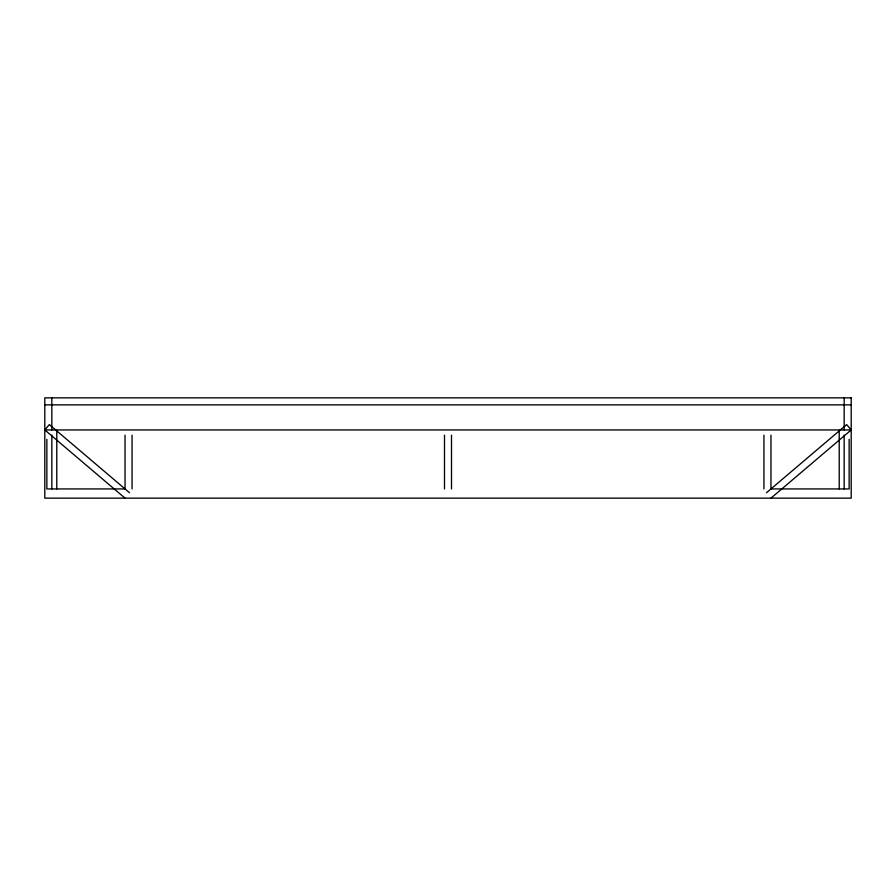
<?xml version="1.0" encoding="UTF-8"?>
<svg xmlns="http://www.w3.org/2000/svg" width="896" height="896" viewBox="0 0 896 896"><rect width="100%" height="100%" fill="white"/><g stroke="black" fill="none" stroke-linecap="round" stroke-linejoin="round"><path stroke-width="1.34" d="M125.037 498.154L44.8 429.946L49.347 424.592L129.584 492.8M766.416 492.8L846.653 424.592L851.2 429.946L770.963 498.154M44.8 404.869L851.2 404.869M44.8 429.946L851.2 429.946M124.477 488.936L46.861 488.936L46.861 439.32M771.523 488.936L849.139 488.936L849.139 439.32M844.178 397.846L844.178 429.946M844.178 435.187L844.178 488.936M839.216 431.054L839.216 488.936M770.963 435.187L770.963 488.936M763.941 435.187L763.941 488.936M451.506 435.187L451.506 488.936M444.494 435.187L444.494 488.936M132.059 435.187L132.059 488.936M125.037 435.187L125.037 488.936M56.784 431.054L56.784 488.936M51.822 397.846L51.822 429.946M51.822 435.187L51.822 488.936M851.2 397.846L44.8 397.846L44.8 498.154L851.2 498.154L851.2 397.846"/></g></svg>
